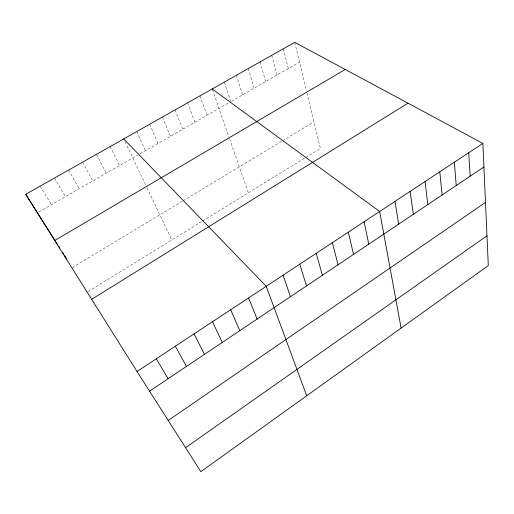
<?xml version="1.0" encoding="UTF-8"?>
<svg xmlns="http://www.w3.org/2000/svg" width="514" height="514" viewBox="0 0 514 514"><rect width="100%" height="100%" fill="white"/><g stroke="black" fill="none" stroke-linecap="round" stroke-linejoin="round"><path stroke-width="0.39" stroke-dasharray="2.57 1.93" d="M88.312 291.432L201.938 221.425M202.587 221.02L304.969 157.946M305.637 157.528L320.389 148.443L307.051 93.336M72.275 267.614L182.367 201.205M183.048 200.794L281.865 141.189M282.533 140.791L313.951 121.837M38.736 211.948L139.448 154.104M140.116 153.718L230.111 102.023M231.499 101.226L299.508 62.162M40.163 186.126L51.458 204.643M54.471 178.05L65.374 196.65M68.619 170.05L79.137 188.741M82.619 162.141L92.758 180.922M96.471 154.322L106.231 173.179M110.176 146.58L119.569 165.514M125.075 141.735L145.937 185.631M146.901 187.661L171.779 240.006M136.756 131.565L145.456 150.653M149.645 124.279L158.01 143.438M162.411 117.07L170.442 136.3M175.043 109.938L182.753 129.226M187.546 102.871L194.941 122.223M199.927 95.874L207.013 115.29M212.449 89.699L228.826 136.737M229.61 138.979L248.358 192.821M224.322 82.092L230.555 100.872M236.344 75.307L242.531 94.891M248.243 68.58L254.147 88.222M260.033 61.924L265.648 81.61M271.7 55.332L277.04 75.07M283.265 48.798L288.328 68.587M294.715 42.334L306.498 91.042"/><path stroke-width="0.77" d="M185.56 447.694L486.983 235.804M168.207 420.465L485.499 202.407M149.548 391.18L483.931 166.96M137.013 371.513L482.884 143.412L294.715 42.334L25.7 194.298L137.013 371.513L200.846 471.666L488.3 265.565L482.884 143.412M91.659 299.309L408 103.185M54.728 240.513L345.228 69.467M212.186 88.954L379.66 211.485L401.119 328.073M123.733 138.921L266.226 286.292L306.697 395.774M25.7 194.298L49.434 231.66M49.852 232.315L55.229 240.783M56.065 242.094L57.311 244.06M58.557 246.026L59.804 247.986M62.676 252.509L63.485 253.781M64.301 255.06L66.73 258.889M156.314 358.785L168.129 378.722M175.325 346.25L186.441 366.443M194.048 333.894L204.482 354.345M212.494 321.732L222.266 342.414M230.67 309.743L239.8 330.663M248.583 297.934L257.084 319.072M283.118 275.157L290.429 296.713M299.765 264.177L306.517 285.919M316.187 253.351L322.394 275.279M332.378 242.666L338.058 264.774M348.357 232.135L353.51 254.411M364.111 221.74L368.763 244.182M394.996 201.372L398.678 224.123M410.127 191.394L413.34 214.293M425.065 181.545L427.821 204.578M439.804 171.824L442.117 194.999M454.35 162.231L456.226 185.535M468.71 152.761L470.169 176.186"/></g></svg>
